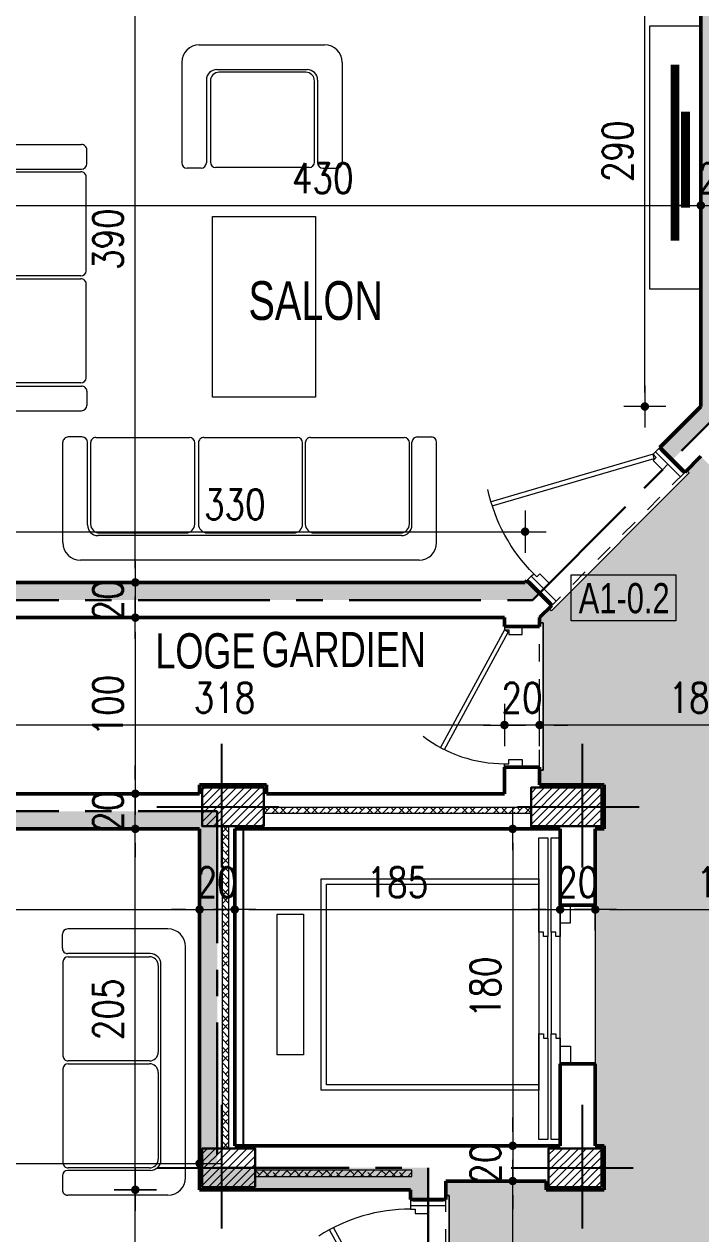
# Model space of a CAD drawing. Header units: millimetres. Extents: x 906 to 2589, y -1235 to -637.
# Drawn here: x 2459.95 to 2463.8, y -1221.96 to -1215.09 of the extents above; entities that cross this region are included whole.
import ezdxf
from ezdxf.enums import TextEntityAlignment as Align

# ---------------------------------------------------------------- set-up
doc = ezdxf.new("R2010")
doc.units = ezdxf.units.MM
for name, pattern in [('AXES', [2, 1.25, -0.25, 0.25, -0.25]), ('CONTINOUS', [0]), ('HIDDEN', [0.375, 0.25, -0.125])]:
    doc.linetypes.add(name, pattern=pattern)
doc.layers.get('DEFPOINTS').update_dxf_attribs({"color": 255, "lineweight": 13})
for name, color, linetype, lineweight in [('A-signe', 7, 'Continuous', 9), ('APPUITS', 7, 'Continuous', 18), ('ASCENSSEUR', 101, 'Continuous', 20), ('AXE LIMITE', 1, 'AXES', 30), ('DIM.', 4, 'Continuous', 25), ('DOUBLE CLOISON', 41, 'Continuous', 13), ('HALL + COULOIR -HATCH', 71, 'Continuous', 15), ('interrompu', 7, 'HIDDEN', 15), ('MENUISERIE', 7, 'Continuous', 13), ('MEUBLE', 35, 'Continuous', 15), ('MUR 0.25', 7, 'Continuous', 25), ('MUR 0.5', 7, 'Continuous', 50), ('POTEAUX ARCH', 7, 'Continuous', 30), ('POTEAUX HACHURE', 7, 'Continuous', 15), ('TEXTE', 7, 'Continuous', 20)]:
    doc.layers.add(name, color=color, linetype=linetype, lineweight=lineweight)
for name, color, linetype in [('AXE', 7, 'AXES'), ('TEINTE 2', 3, 'Continuous'), ('TEINTE 3', 150, 'Continuous'), ('TEINTE SC', 254, 'Continuous')]:
    doc.layers.add(name, color=color, linetype=linetype)
doc.styles.add('atef', font='romans.shx', dxfattribs={"width": 0.8})
doc.styles.add('STYLE4', font='swisscl.ttf')
doc.dimstyles.new('COTEXT', dxfattribs={"dimscale": 0, "dimtxt": 0.17, "dimasz": 0.08, "dimexe": 0.015, "dimexo": 0.015, "dimgap": 0.07, "dimtad": 1, "dimdec": 0, "dimlfac": 100, "dimzin": 0, "dimdsep": 46, "dimtxsty": 'atef', "dimblk": 'SIG2', "dimcen": 0.15, "dimse1": 1, "dimse2": 1, "dimclrd": 256, "dimclre": 6, "dimclrt": 2, "dimadec": 0, "dimazin": 0, "dimtfac": 0.5, "dimtdec": 0, "dimtix": 1, "dimtmove": 2, "dimatfit": 1, "dimldrblk": 'SIG2', "dimfxl": 0.18, "dimtolj": 1, "dimtzin": 0, "dimlwd": 18, "dimarcsym": 0})
pattern_1 = [(45, (1361.292602, -319.34866), (-0.0224506403, 0.0224506403), [])]

# ---------------------------------------------------------------- blocks, each defined once
blk = doc.blocks.new('SIG2')
at = {"layer": 'A-signe'}
for p, q in [((0, 1.5), (0, 0.5)), ((-1.5, 0), (-0.5, 0)), ((-0.5, 0), (0.5, 0)), ((0, 0.5), (0, -0.5)), ((0.5, 0), (1.5, 0)), ((0, -0.5), (0, -1.5))]:
    blk.add_line(p, q, dxfattribs=at)
at = {"layer": 'A-signe', "const_width": 0.3}
blk.add_lwpolyline([(-0.15, 0, 1), (0.15, 0, 1)], format="xyb", close=True, dxfattribs=at)
blk = doc.blocks.new('*D115')
at = {"layer": 'DEFPOINTS', "color": 0, "transparency": 16777216}
for p in [(2462.8331, -1219.664), (2462.7308, -1221.4641), (2462.8331, -1221.4641)]:
    blk.add_point(p, dxfattribs=at)
at = {"layer": 'DIM.', "lineweight": 18, "transparency": 16777216}
blk.add_line((2462.7308, -1219.744), (2462.7308, -1221.3841), dxfattribs=at)
at = {"layer": 'DIM.', "lineweight": 18, "transparency": 16777216, "xscale": 0.08, "yscale": 0.08, "zscale": 0.08}
for p, rotation in [((2462.7308, -1219.664), 90), ((2462.7308, -1221.4641), 270)]:
    blk.add_blockref('SIG2', p, dxfattribs=dict(at, rotation=rotation))
at = {"layer": 'DIM.', "color": 2, "transparency": 16777216, "insert": (2462.5758, -1220.5641), "char_height": 0.17, "attachment_point": 5, "rotation": 90, "style": 'atef'}
blk.add_mtext('\\A1;180', dxfattribs=at)
blk = doc.blocks.new('*D116')
at = {"layer": 'DEFPOINTS', "color": 0, "transparency": 16777216}
for p in [(2462.8331, -1221.4641), (2462.3504, -1221.6641), (2462.7308, -1221.6641)]:
    blk.add_point(p, dxfattribs=at)
at = {"layer": 'DIM.', "lineweight": 18, "transparency": 16777216}
for p, q in [((2462.7308, -1221.3841), (2462.7308, -1221.3041)), ((2462.7308, -1221.4641), (2462.7308, -1221.6641)), ((2462.7308, -1221.7441), (2462.7308, -1221.8241))]:
    blk.add_line(p, q, dxfattribs=at)
at = {"layer": 'DIM.', "lineweight": 18, "transparency": 16777216, "xscale": 0.08, "yscale": 0.08, "zscale": 0.08}
for p, rotation in [((2462.7308, -1221.4641), 270), ((2462.7308, -1221.6641), 90)]:
    blk.add_blockref('SIG2', p, dxfattribs=dict(at, rotation=rotation))
at = {"layer": 'DIM.', "color": 2, "transparency": 16777216, "insert": (2462.5758, -1221.5641), "char_height": 0.17, "attachment_point": 5, "rotation": 90, "style": 'atef'}
blk.add_mtext('\\A1;20', dxfattribs=at)
blk = doc.blocks.new('PORTE')
at = {"layer": 'MENUISERIE'}
for p, q in [((0.02, 0), (0.8619, 0.4613)), ((0.8736, 0.4392), (0.0325, -0.0217)), ((0.0325, -0.0217), (0.02, 0))]:
    blk.add_line(p, q, dxfattribs=at)
for points in [[(0, 0), (0.02, 0), (0.02, -0.025), (0.045, -0.025), (0.045, -0.1), (0, -0.1)], [(1, 0), (0.98, 0), (0.98, -0.025), (0.955, -0.025), (0.955, -0.1), (1, -0.1)]]:
    blk.add_lwpolyline(points, dxfattribs=at)
blk.add_arc((0.02, 0), 0.96, 360, 32.95665, dxfattribs=at)
blk = doc.blocks.new('PORTE 1.00')
at = {"layer": 'MENUISERIE'}
blk.add_blockref('PORTE', (0, 0), dxfattribs=at)
blk = doc.blocks.new('*D120')
at = {"layer": 'DEFPOINTS', "color": 0, "transparency": 16777216}
for p in [(2460.9504, -1221.564), (2456.2004, -1221.6434), (2460.9504, -1221.6434)]:
    blk.add_point(p, dxfattribs=at)
at = {"layer": 'DIM.', "lineweight": 18, "transparency": 16777216}
blk.add_line((2456.2804, -1221.564), (2460.8704, -1221.564), dxfattribs=at)
at = {"layer": 'DIM.', "lineweight": 18, "transparency": 16777216, "xscale": 0.08, "yscale": 0.08, "zscale": 0.08, "rotation": 180}
blk.add_blockref('SIG2', (2456.2004, -1221.564), dxfattribs=at)
at = {"layer": 'DIM.', "lineweight": 18, "transparency": 16777216, "xscale": 0.08, "yscale": 0.08, "zscale": 0.08}
blk.add_blockref('SIG2', (2460.9504, -1221.564), dxfattribs=at)
at = {"layer": 'DIM.', "color": 2, "transparency": 16777216, "insert": (2457.939, -1221.409), "char_height": 0.17, "attachment_point": 5, "style": 'atef'}
blk.add_mtext('\\A1;475', dxfattribs=at)
blk = doc.blocks.new('*D136')
at = {"layer": 'DEFPOINTS', "color": 0, "transparency": 16777216}
for p in [(2459.5004, -1217.4973), (2462.801, -1217.9756), (2462.801, -1218.264)]:
    blk.add_point(p, dxfattribs=at)
at = {"layer": 'DIM.', "lineweight": 18, "transparency": 16777216}
blk.add_line((2459.5804, -1217.9756), (2462.721, -1217.9756), dxfattribs=at)
at = {"layer": 'DIM.', "lineweight": 18, "transparency": 16777216, "xscale": 0.08, "yscale": 0.08, "zscale": 0.08, "rotation": 180}
blk.add_blockref('SIG2', (2459.5004, -1217.9756), dxfattribs=at)
at = {"layer": 'DIM.', "lineweight": 18, "transparency": 16777216, "xscale": 0.08, "yscale": 0.08, "zscale": 0.08}
blk.add_blockref('SIG2', (2462.801, -1217.9756), dxfattribs=at)
at = {"layer": 'DIM.', "color": 2, "transparency": 16777216, "insert": (2461.1507, -1217.8206), "char_height": 0.17, "attachment_point": 5, "style": 'atef'}
blk.add_mtext('\\A1;330', dxfattribs=at)
blk = doc.blocks.new('*D311')
at = {"layer": 'DEFPOINTS', "color": 0, "transparency": 16777216}
for p in [(2463.8004, -1215.8144), (2459.5004, -1215.9282), (2463.8004, -1216.1226)]:
    blk.add_point(p, dxfattribs=at)
at = {"layer": 'DIM.', "lineweight": 18, "transparency": 16777216}
blk.add_line((2459.5804, -1216.1226), (2463.7204, -1216.1226), dxfattribs=at)
at = {"layer": 'DIM.', "lineweight": 18, "transparency": 16777216, "xscale": 0.08, "yscale": 0.08, "zscale": 0.08, "rotation": 180}
blk.add_blockref('SIG2', (2459.5004, -1216.1226), dxfattribs=at)
at = {"layer": 'DIM.', "lineweight": 18, "transparency": 16777216, "xscale": 0.08, "yscale": 0.08, "zscale": 0.08}
blk.add_blockref('SIG2', (2463.8004, -1216.1226), dxfattribs=at)
at = {"layer": 'DIM.', "color": 2, "transparency": 16777216, "insert": (2461.6504, -1215.9676), "char_height": 0.17, "attachment_point": 5, "style": 'atef'}
blk.add_mtext('\\A1;430', dxfattribs=at)
blk = doc.blocks.new('*D143')
at = {"layer": 'DEFPOINTS', "color": 0, "transparency": 16777216}
for p in [(2460.5848, -1219.664), (2460.7846, -1219.664), (2461.3485, -1221.714)]:
    blk.add_point(p, dxfattribs=at)
at = {"layer": 'DIM.', "lineweight": 18, "transparency": 16777216}
blk.add_line((2460.5848, -1221.634), (2460.5848, -1219.744), dxfattribs=at)
at = {"layer": 'DIM.', "lineweight": 18, "transparency": 16777216, "xscale": 0.08, "yscale": 0.08, "zscale": 0.08}
for p, rotation in [((2460.5848, -1219.664), 90), ((2460.5848, -1221.714), 270)]:
    blk.add_blockref('SIG2', p, dxfattribs=dict(at, rotation=rotation))
at = {"layer": 'DIM.', "color": 2, "transparency": 16777216, "insert": (2460.4298, -1220.689), "char_height": 0.17, "attachment_point": 5, "rotation": 90, "style": 'atef'}
blk.add_mtext('\\A1;205', dxfattribs=at)
blk = doc.blocks.new('*D148')
at = {"layer": 'DEFPOINTS', "color": 0, "transparency": 16777216}
for p in [(2460.1219, -1219.464), (2460.5848, -1219.464), (2460.1219, -1219.664)]:
    blk.add_point(p, dxfattribs=at)
at = {"layer": 'DIM.', "lineweight": 18, "transparency": 16777216}
for p, q in [((2460.5848, -1219.384), (2460.5848, -1219.304)), ((2460.5848, -1219.664), (2460.5848, -1219.464)), ((2460.5848, -1219.744), (2460.5848, -1219.824))]:
    blk.add_line(p, q, dxfattribs=at)
at = {"layer": 'DIM.', "lineweight": 18, "transparency": 16777216, "xscale": 0.08, "yscale": 0.08, "zscale": 0.08}
for p, rotation in [((2460.5848, -1219.464), 270), ((2460.5848, -1219.664), 90)]:
    blk.add_blockref('SIG2', p, dxfattribs=dict(at, rotation=rotation))
at = {"layer": 'DIM.', "color": 2, "transparency": 16777216, "insert": (2460.4298, -1219.564), "char_height": 0.17, "attachment_point": 5, "rotation": 90, "style": 'atef'}
blk.add_mtext('\\A1;20', dxfattribs=at)
blk = doc.blocks.new('*D319')
at = {"layer": 'DEFPOINTS', "color": 0, "transparency": 16777216}
for p in [(2460.1749, -1214.364), (2460.5848, -1214.364), (2460.1219, -1218.264)]:
    blk.add_point(p, dxfattribs=at)
at = {"layer": 'DIM.', "lineweight": 18, "transparency": 16777216}
blk.add_line((2460.5848, -1218.184), (2460.5848, -1214.444), dxfattribs=at)
at = {"layer": 'DIM.', "lineweight": 18, "transparency": 16777216, "xscale": 0.08, "yscale": 0.08, "zscale": 0.08}
for p, rotation in [((2460.5848, -1214.364), 90), ((2460.5848, -1218.264), 270)]:
    blk.add_blockref('SIG2', p, dxfattribs=dict(at, rotation=rotation))
at = {"layer": 'DIM.', "color": 2, "transparency": 16777216, "insert": (2460.4298, -1216.314), "char_height": 0.17, "attachment_point": 5, "rotation": 90, "style": 'atef'}
blk.add_mtext('\\A1;390', dxfattribs=at)
blk = doc.blocks.new('*D320')
at = {"layer": 'DEFPOINTS', "color": 0, "transparency": 16777216}
for p in [(2463.482, -1214.364), (2463.8004, -1214.364), (2463.8004, -1217.2647)]:
    blk.add_point(p, dxfattribs=at)
at = {"layer": 'DIM.', "lineweight": 18, "transparency": 16777216}
blk.add_line((2463.482, -1217.1847), (2463.482, -1214.444), dxfattribs=at)
at = {"layer": 'DIM.', "lineweight": 18, "transparency": 16777216, "xscale": 0.08, "yscale": 0.08, "zscale": 0.08}
for p, rotation in [((2463.482, -1214.364), 90), ((2463.482, -1217.2647), 270)]:
    blk.add_blockref('SIG2', p, dxfattribs=dict(at, rotation=rotation))
at = {"layer": 'DIM.', "color": 2, "transparency": 16777216, "insert": (2463.327, -1215.8144), "char_height": 0.17, "attachment_point": 5, "rotation": 90, "style": 'atef'}
blk.add_mtext('\\A1;290', dxfattribs=at)
blk = doc.blocks.new('*D149')
at = {"layer": 'DEFPOINTS', "color": 0, "transparency": 16777216}
for p in [(2454.8504, -1219.6202), (2460.9504, -1219.9794), (2460.9504, -1220.122)]:
    blk.add_point(p, dxfattribs=at)
at = {"layer": 'DIM.', "lineweight": 18, "transparency": 16777216}
blk.add_line((2454.9304, -1220.122), (2460.8704, -1220.122), dxfattribs=at)
at = {"layer": 'DIM.', "lineweight": 18, "transparency": 16777216, "xscale": 0.08, "yscale": 0.08, "zscale": 0.08, "rotation": 180}
blk.add_blockref('SIG2', (2454.8504, -1220.122), dxfattribs=at)
at = {"layer": 'DIM.', "lineweight": 18, "transparency": 16777216, "xscale": 0.08, "yscale": 0.08, "zscale": 0.08}
blk.add_blockref('SIG2', (2460.9504, -1220.122), dxfattribs=at)
at = {"layer": 'DIM.', "color": 2, "transparency": 16777216, "insert": (2457.9004, -1219.967), "char_height": 0.17, "attachment_point": 5, "style": 'atef'}
blk.add_mtext('\\A1;610', dxfattribs=at)
blk = doc.blocks.new('*D150')
at = {"layer": 'DEFPOINTS', "color": 0, "transparency": 16777216}
for p in [(2461.1504, -1219.7773), (2460.9504, -1219.9794), (2461.1504, -1220.122)]:
    blk.add_point(p, dxfattribs=at)
at = {"layer": 'DIM.', "lineweight": 18, "transparency": 16777216}
for p, q in [((2460.8704, -1220.122), (2460.7904, -1220.122)), ((2460.9504, -1220.122), (2461.1504, -1220.122)), ((2461.2304, -1220.122), (2461.3104, -1220.122))]:
    blk.add_line(p, q, dxfattribs=at)
at = {"layer": 'DIM.', "lineweight": 18, "transparency": 16777216, "xscale": 0.08, "yscale": 0.08, "zscale": 0.08}
blk.add_blockref('SIG2', (2460.9504, -1220.122), dxfattribs=at)
at = {"layer": 'DIM.', "lineweight": 18, "transparency": 16777216, "xscale": 0.08, "yscale": 0.08, "zscale": 0.08, "rotation": 180}
blk.add_blockref('SIG2', (2461.1504, -1220.122), dxfattribs=at)
at = {"layer": 'DIM.', "color": 2, "transparency": 16777216, "insert": (2461.0504, -1219.967), "char_height": 0.17, "attachment_point": 5, "style": 'atef'}
blk.add_mtext('\\A1;20', dxfattribs=at)
blk = doc.blocks.new('*D151')
at = {"layer": 'DEFPOINTS', "color": 0, "transparency": 16777216}
for p in [(2463.0004, -1219.7574), (2461.1504, -1219.7773), (2463.0004, -1220.122)]:
    blk.add_point(p, dxfattribs=at)
at = {"layer": 'DIM.', "lineweight": 18, "transparency": 16777216}
blk.add_line((2461.2304, -1220.122), (2462.9204, -1220.122), dxfattribs=at)
at = {"layer": 'DIM.', "lineweight": 18, "transparency": 16777216, "xscale": 0.08, "yscale": 0.08, "zscale": 0.08, "rotation": 180}
blk.add_blockref('SIG2', (2461.1504, -1220.122), dxfattribs=at)
at = {"layer": 'DIM.', "lineweight": 18, "transparency": 16777216, "xscale": 0.08, "yscale": 0.08, "zscale": 0.08}
blk.add_blockref('SIG2', (2463.0004, -1220.122), dxfattribs=at)
at = {"layer": 'DIM.', "color": 2, "transparency": 16777216, "insert": (2462.0754, -1219.967), "char_height": 0.17, "attachment_point": 5, "style": 'atef'}
blk.add_mtext('\\A1;185', dxfattribs=at)
blk = doc.blocks.new('*D152')
at = {"layer": 'DEFPOINTS', "color": 0, "transparency": 16777216}
for p in [(2463.0004, -1219.7574), (2463.2004, -1219.8237), (2463.2004, -1220.122)]:
    blk.add_point(p, dxfattribs=at)
at = {"layer": 'DIM.', "lineweight": 18, "transparency": 16777216}
for p, q in [((2462.9204, -1220.122), (2462.8404, -1220.122)), ((2463.0004, -1220.122), (2463.2004, -1220.122)), ((2463.2804, -1220.122), (2463.3604, -1220.122))]:
    blk.add_line(p, q, dxfattribs=at)
at = {"layer": 'DIM.', "lineweight": 18, "transparency": 16777216, "xscale": 0.08, "yscale": 0.08, "zscale": 0.08}
blk.add_blockref('SIG2', (2463.0004, -1220.122), dxfattribs=at)
at = {"layer": 'DIM.', "lineweight": 18, "transparency": 16777216, "xscale": 0.08, "yscale": 0.08, "zscale": 0.08, "rotation": 180}
blk.add_blockref('SIG2', (2463.2004, -1220.122), dxfattribs=at)
at = {"layer": 'DIM.', "color": 2, "transparency": 16777216, "insert": (2463.1004, -1219.967), "char_height": 0.17, "attachment_point": 5, "style": 'atef'}
blk.add_mtext('\\A1;20', dxfattribs=at)
blk = doc.blocks.new('*D153')
at = {"layer": 'DEFPOINTS', "color": 0, "transparency": 16777216}
for p in [(2463.2004, -1219.8316), (2464.7004, -1220.114), (2464.7004, -1220.122)]:
    blk.add_point(p, dxfattribs=at)
at = {"layer": 'DIM.', "lineweight": 18, "transparency": 16777216}
blk.add_line((2463.2804, -1220.122), (2464.6204, -1220.122), dxfattribs=at)
at = {"layer": 'DIM.', "lineweight": 18, "transparency": 16777216, "xscale": 0.08, "yscale": 0.08, "zscale": 0.08, "rotation": 180}
blk.add_blockref('SIG2', (2463.2004, -1220.122), dxfattribs=at)
at = {"layer": 'DIM.', "lineweight": 18, "transparency": 16777216, "xscale": 0.08, "yscale": 0.08, "zscale": 0.08}
blk.add_blockref('SIG2', (2464.7004, -1220.122), dxfattribs=at)
at = {"layer": 'DIM.', "color": 2, "transparency": 16777216, "insert": (2463.9504, -1219.967), "char_height": 0.17, "attachment_point": 5, "style": 'atef'}
blk.add_mtext('\\A1;150', dxfattribs=at)
blk = doc.blocks.new('*D337')
at = {"layer": 'DEFPOINTS', "color": 0, "transparency": 16777216}
for p in [(2464.0004, -1216.1226), (2463.8004, -1216.513), (2464.0004, -1216.513)]:
    blk.add_point(p, dxfattribs=at)
at = {"layer": 'DIM.', "lineweight": 18, "transparency": 16777216}
for p, q in [((2463.7204, -1216.1226), (2463.6404, -1216.1226)), ((2463.8004, -1216.1226), (2464.0004, -1216.1226)), ((2464.0804, -1216.1226), (2464.1604, -1216.1226))]:
    blk.add_line(p, q, dxfattribs=at)
at = {"layer": 'DIM.', "lineweight": 18, "transparency": 16777216, "xscale": 0.08, "yscale": 0.08, "zscale": 0.08}
blk.add_blockref('SIG2', (2463.8004, -1216.1226), dxfattribs=at)
at = {"layer": 'DIM.', "lineweight": 18, "transparency": 16777216, "xscale": 0.08, "yscale": 0.08, "zscale": 0.08, "rotation": 180}
blk.add_blockref('SIG2', (2464.0004, -1216.1226), dxfattribs=at)
at = {"layer": 'DIM.', "color": 2, "transparency": 16777216, "insert": (2463.9004, -1215.9676), "char_height": 0.17, "attachment_point": 5, "style": 'atef'}
blk.add_mtext('\\A1;20', dxfattribs=at)
blk = doc.blocks.new('*D344')
at = {"layer": 'DEFPOINTS', "color": 0, "linetype": 'Continuous', "transparency": 16777216}
for p in [(2460.8408, -1218.264), (2460.5848, -1218.464), (2460.8408, -1218.464)]:
    blk.add_point(p, dxfattribs=at)
at = {"layer": 'DIM.', "linetype": 'Continuous', "lineweight": 18, "transparency": 16777216}
for p, q in [((2460.5848, -1218.184), (2460.5848, -1218.104)), ((2460.5848, -1218.264), (2460.5848, -1218.464)), ((2460.5848, -1218.544), (2460.5848, -1218.624))]:
    blk.add_line(p, q, dxfattribs=at)
at = {"layer": 'DIM.', "linetype": 'Continuous', "lineweight": 18, "transparency": 16777216, "xscale": 0.08, "yscale": 0.08, "zscale": 0.08}
for p, rotation in [((2460.5848, -1218.264), 270), ((2460.5848, -1218.464), 90)]:
    blk.add_blockref('SIG2', p, dxfattribs=dict(at, rotation=rotation))
at = {"layer": 'DIM.', "color": 2, "linetype": 'Continuous', "transparency": 16777216, "insert": (2460.4298, -1218.364), "char_height": 0.17, "attachment_point": 5, "rotation": 90, "style": 'atef'}
blk.add_mtext('\\A1;20', dxfattribs=at)
blk = doc.blocks.new('*D345')
at = {"layer": 'DEFPOINTS', "color": 0, "linetype": 'Continuous', "transparency": 16777216}
for p in [(2460.8408, -1218.464), (2460.0236, -1219.464), (2460.5848, -1219.464)]:
    blk.add_point(p, dxfattribs=at)
at = {"layer": 'DIM.', "linetype": 'Continuous', "lineweight": 18, "transparency": 16777216}
blk.add_line((2460.5848, -1218.544), (2460.5848, -1219.384), dxfattribs=at)
at = {"layer": 'DIM.', "linetype": 'Continuous', "lineweight": 18, "transparency": 16777216, "xscale": 0.08, "yscale": 0.08, "zscale": 0.08}
for p, rotation in [((2460.5848, -1218.464), 90), ((2460.5848, -1219.464), 270)]:
    blk.add_blockref('SIG2', p, dxfattribs=dict(at, rotation=rotation))
at = {"layer": 'DIM.', "color": 2, "linetype": 'Continuous', "transparency": 16777216, "insert": (2460.4298, -1218.964), "char_height": 0.17, "attachment_point": 5, "rotation": 90, "style": 'atef'}
blk.add_mtext('\\A1;100', dxfattribs=at)
blk = doc.blocks.new('*D170')
at = {"layer": 'DEFPOINTS', "color": 0, "transparency": 16777216}
for p in [(2462.5873, -1221.6641), (2462.7308, -1221.6641), (2462.7673, -1226.884)]:
    blk.add_point(p, dxfattribs=at)
at = {"layer": 'DIM.', "lineweight": 18, "transparency": 16777216}
blk.add_line((2462.7308, -1226.804), (2462.7308, -1221.7441), dxfattribs=at)
at = {"layer": 'DIM.', "lineweight": 18, "transparency": 16777216, "xscale": 0.08, "yscale": 0.08, "zscale": 0.08}
for p, rotation in [((2462.7308, -1221.6641), 90), ((2462.7308, -1226.884), 270)]:
    blk.add_blockref('SIG2', p, dxfattribs=dict(at, rotation=rotation))
at = {"layer": 'DIM.', "color": 2, "transparency": 16777216, "insert": (2462.5758, -1224.2943), "char_height": 0.17, "attachment_point": 5, "rotation": 90, "style": 'atef'}
blk.add_mtext('\\A1;522', dxfattribs=at)
blk = doc.blocks.new('P - 0.80')
at = {"layer": 'MENUISERIE'}
for points in [[(-0.6991, 0.3412), (-0.0325, -0.0217), (-0.02, 0), (-0.6875, 0.3633)], [(-0.8, 0), (-0.78, 0), (-0.78, -0.025), (-0.755, -0.025), (-0.755, -0.1), (-0.8, -0.1)], [(0, 0), (-0.02, 0), (-0.02, -0.025), (-0.045, -0.025), (-0.045, -0.1), (0, -0.1)]]:
    blk.add_lwpolyline(points, dxfattribs=at)
blk.add_arc((-0.02, 0), 0.76, 142.54543, 180, dxfattribs=at)
blk = doc.blocks.new('*D403')
at = {"layer": 'DEFPOINTS', "color": 0, "transparency": 16777216}
for p in [(2464.7004, -1218.514), (2462.8838, -1219.0738), (2462.8838, -1219.414)]:
    blk.add_point(p, dxfattribs=at)
at = {"layer": 'DIM.', "lineweight": 18, "transparency": 16777216}
blk.add_line((2464.6204, -1219.0738), (2462.9638, -1219.0738), dxfattribs=at)
at = {"layer": 'DIM.', "lineweight": 18, "transparency": 16777216, "xscale": 0.08, "yscale": 0.08, "zscale": 0.08, "rotation": 180}
blk.add_blockref('SIG2', (2462.8838, -1219.0738), dxfattribs=at)
at = {"layer": 'DIM.', "lineweight": 18, "transparency": 16777216, "xscale": 0.08, "yscale": 0.08, "zscale": 0.08}
blk.add_blockref('SIG2', (2464.7004, -1219.0738), dxfattribs=at)
at = {"layer": 'DIM.', "color": 2, "transparency": 16777216, "insert": (2463.7921, -1218.9188), "char_height": 0.17, "attachment_point": 5, "style": 'atef'}
blk.add_mtext('\\A1;182', dxfattribs=at)
blk = doc.blocks.new('*D404')
at = {"layer": 'DEFPOINTS', "color": 0, "transparency": 16777216}
for p in [(2462.6838, -1218.464), (2462.8838, -1218.4784), (2462.6838, -1219.0738)]:
    blk.add_point(p, dxfattribs=at)
at = {"layer": 'DIM.', "lineweight": 18, "transparency": 16777216}
for p, q in [((2462.6038, -1219.0738), (2462.5238, -1219.0738)), ((2462.8838, -1219.0738), (2462.6838, -1219.0738)), ((2462.9638, -1219.0738), (2463.0438, -1219.0738))]:
    blk.add_line(p, q, dxfattribs=at)
at = {"layer": 'DIM.', "lineweight": 18, "transparency": 16777216, "xscale": 0.08, "yscale": 0.08, "zscale": 0.08}
blk.add_blockref('SIG2', (2462.6838, -1219.0738), dxfattribs=at)
at = {"layer": 'DIM.', "lineweight": 18, "transparency": 16777216, "xscale": 0.08, "yscale": 0.08, "zscale": 0.08, "rotation": 180}
blk.add_blockref('SIG2', (2462.8838, -1219.0738), dxfattribs=at)
at = {"layer": 'DIM.', "color": 2, "transparency": 16777216, "insert": (2462.7838, -1218.9188), "char_height": 0.17, "attachment_point": 5, "style": 'atef'}
blk.add_mtext('\\A1;20', dxfattribs=at)
blk = doc.blocks.new('*D405')
at = {"layer": 'DEFPOINTS', "color": 0, "transparency": 16777216}
for p in [(2462.6838, -1218.464), (2459.5004, -1218.8682), (2459.5004, -1219.0738)]:
    blk.add_point(p, dxfattribs=at)
at = {"layer": 'DIM.', "lineweight": 18, "transparency": 16777216}
blk.add_line((2462.6038, -1219.0738), (2459.5804, -1219.0738), dxfattribs=at)
at = {"layer": 'DIM.', "lineweight": 18, "transparency": 16777216, "xscale": 0.08, "yscale": 0.08, "zscale": 0.08, "rotation": 180}
blk.add_blockref('SIG2', (2459.5004, -1219.0738), dxfattribs=at)
at = {"layer": 'DIM.', "lineweight": 18, "transparency": 16777216, "xscale": 0.08, "yscale": 0.08, "zscale": 0.08}
blk.add_blockref('SIG2', (2462.6838, -1219.0738), dxfattribs=at)
at = {"layer": 'DIM.', "color": 2, "transparency": 16777216, "insert": (2461.0921, -1218.9188), "char_height": 0.17, "attachment_point": 5, "style": 'atef'}
blk.add_mtext('\\A1;318', dxfattribs=at)
blk = doc.blocks.new('*D241')
at = {"layer": 'DEFPOINTS', "color": 0, "transparency": 16777216}
for p in [(2460.5848, -1221.714), (2461.1413, -1221.714), (2459.6504, -1223.384)]:
    blk.add_point(p, dxfattribs=at)
at = {"layer": 'DIM.', "lineweight": 18, "transparency": 16777216}
blk.add_line((2460.5848, -1223.304), (2460.5848, -1221.794), dxfattribs=at)
at = {"layer": 'DIM.', "lineweight": 18, "transparency": 16777216, "xscale": 0.08, "yscale": 0.08, "zscale": 0.08}
for p, rotation in [((2460.5848, -1221.714), 90), ((2460.5848, -1223.384), 270)]:
    blk.add_blockref('SIG2', p, dxfattribs=dict(at, rotation=rotation))
at = {"layer": 'DIM.', "color": 2, "transparency": 16777216, "insert": (2460.4298, -1222.549), "char_height": 0.17, "attachment_point": 5, "rotation": 90, "style": 'atef'}
blk.add_mtext('\\A1;167', dxfattribs=at)
blk = doc.blocks.new('Sofa3P')
for p, q in [((-0.9625, 0), (0.9625, 0)), ((-1.0625, -0.1), (-1.0625, -0.6699)), ((1.0625, -0.1), (1.0625, -0.6699)), ((-0.9225, -0.2), (-0.9225, -0.6699)), ((-0.9082, -0.2053), (-0.9082, -0.6667)), ((-0.8625, -0.14), (0.8625, -0.14)), ((-0.3659, -0.1553), (-0.8582, -0.1553)), ((-0.3159, -0.6667), (-0.3159, -0.2053)), ((-0.3005, -0.2053), (-0.3005, -0.6667)), ((0.2417, -0.1553), (-0.2505, -0.1553)), ((0.2917, -0.6667), (0.2917, -0.2053)), ((0.3127, -0.2053), (0.3127, -0.6667)), ((0.855, -0.1553), (0.3627, -0.1553)), ((0.905, -0.6667), (0.905, -0.2053)), ((0.9225, -0.2), (0.9225, -0.6699)), ((-0.9525, -0.6999), (-1.0325, -0.6999)), ((-0.3459, -0.6967), (-0.8782, -0.6967)), ((0.2617, -0.6967), (-0.2705, -0.6967)), ((0.875, -0.6967), (0.3427, -0.6967)), ((0.9525, -0.6999), (1.0325, -0.6999))]:
    blk.add_line(p, q)
for centre, radius, start, end in [((-0.9625, -0.1), 0.1, 90, 180), ((0.9625, -0.1), 0.1, 0, 90), ((-0.8625, -0.2), 0.06, 90, 180), ((-0.8582, -0.2053), 0.05, 90, 180), ((-0.3659, -0.2053), 0.05, 0, 90), ((-0.2505, -0.2053), 0.05, 90, 180), ((0.2417, -0.2053), 0.05, 0, 90), ((0.3627, -0.2053), 0.05, 90, 180), ((0.855, -0.2053), 0.05, 0, 90), ((0.8625, -0.2), 0.06, 0, 90), ((-1.0325, -0.6699), 0.03, 180, 270), ((-0.9525, -0.6699), 0.03, 270, 0), ((-0.8782, -0.6667), 0.03, 180, 270), ((-0.3459, -0.6667), 0.03, 270, 0), ((-0.2705, -0.6667), 0.03, 180, 270), ((0.2617, -0.6667), 0.03, 270, 0), ((0.3427, -0.6667), 0.03, 180, 270), ((0.875, -0.6667), 0.03, 270, 0), ((0.9525, -0.6699), 0.03, 180, 270), ((1.0325, -0.6699), 0.03, 270, 0)]:
    blk.add_arc(centre, radius, start, end)
blk = doc.blocks.new('Sofa1P')
for p, q in [((-0.3562, 0), (0.3562, 0)), ((-0.4562, -0.1), (-0.4562, -0.6699)), ((0.4562, -0.1), (0.4562, -0.6699)), ((-0.3162, -0.2), (-0.3162, -0.6699)), ((-0.2936, -0.2053), (-0.2936, -0.6667)), ((-0.2563, -0.14), (0.2563, -0.14)), ((0.2487, -0.1553), (-0.2436, -0.1553)), ((0.2987, -0.6667), (0.2987, -0.2053)), ((0.3162, -0.2), (0.3162, -0.6699)), ((-0.3462, -0.6999), (-0.4262, -0.6999)), ((0.2687, -0.6967), (-0.2636, -0.6967)), ((0.3462, -0.6999), (0.4262, -0.6999))]:
    blk.add_line(p, q)
for centre, radius, start, end in [((-0.3562, -0.1), 0.1, 90, 180), ((0.3562, -0.1), 0.1, 0, 90), ((-0.2563, -0.2), 0.06, 90, 180), ((-0.2436, -0.2053), 0.05, 90, 180), ((0.2487, -0.2053), 0.05, 0, 90), ((0.2563, -0.2), 0.06, 0, 90), ((-0.4262, -0.6699), 0.03, 180, 270), ((-0.3462, -0.6699), 0.03, 270, 0), ((-0.2636, -0.6667), 0.03, 180, 270), ((0.2687, -0.6667), 0.03, 270, 0), ((0.3462, -0.6699), 0.03, 180, 270), ((0.4262, -0.6699), 0.03, 270, 0)]:
    blk.add_arc(centre, radius, start, end)
blk = doc.blocks.new('Sofa2P')
for p, q in [((0.6559, 0), (-0.6559, 0)), ((-0.7559, -0.1), (-0.7559, -0.6699)), ((0.7559, -0.1), (0.7559, -0.6699)), ((-0.6159, -0.2), (-0.6159, -0.6699)), ((-0.5983, -0.6667), (-0.5983, -0.2053)), ((0.5559, -0.14), (-0.5559, -0.14)), ((-0.5484, -0.1553), (-0.0561, -0.1553)), ((-0.0061, -0.2053), (-0.0061, -0.6667)), ((-0.0061, -0.2053), (-0.0061, -0.6667)), ((0.0093, -0.6667), (0.0093, -0.2053)), ((0.0593, -0.1553), (0.5516, -0.1553)), ((0.6016, -0.2053), (0.6016, -0.6667)), ((0.6159, -0.2), (0.6159, -0.6699)), ((-0.6459, -0.6999), (-0.7259, -0.6999)), ((-0.5684, -0.6967), (-0.0361, -0.6967)), ((0.0393, -0.6967), (0.5716, -0.6967)), ((0.6459, -0.6999), (0.7259, -0.6999))]:
    blk.add_line(p, q)
for centre, radius, start, end in [((-0.6559, -0.1), 0.1, 90, 180), ((0.6559, -0.1), 0.1, 0, 90), ((-0.5559, -0.2), 0.06, 90, 180), ((-0.5484, -0.2053), 0.05, 90, 180), ((-0.0561, -0.2053), 0.05, 0, 90), ((-0.0561, -0.2053), 0.05, 0, 90), ((0.0593, -0.2053), 0.05, 90, 180), ((0.5516, -0.2053), 0.05, 0, 90), ((0.5559, -0.2), 0.06, 0, 90), ((-0.7259, -0.6699), 0.03, 180, 270), ((-0.6459, -0.6699), 0.03, 270, 0), ((-0.5684, -0.6667), 0.03, 180, 270), ((-0.0361, -0.6667), 0.03, 270, 0), ((-0.0361, -0.6667), 0.03, 270, 0), ((0.0393, -0.6667), 0.03, 180, 270), ((0.5716, -0.6667), 0.03, 270, 0), ((0.6459, -0.6699), 0.03, 180, 270), ((0.7259, -0.6699), 0.03, 270, 0)]:
    blk.add_arc(centre, radius, start, end)

msp = doc.modelspace()

# ---------------------------------------------------------------- hatches: boundary and pattern name
at = {"layer": 'DOUBLE CLOISON'}
h = msp.add_hatch(dxfattribs=at)
h.set_pattern_fill('ANSI38', color=256, scale=0.01)
h.set_pattern_definition([(45, (1356.292442, -261.02727), (-0.0224506403, 0.0224506403), []), (135, (1356.292442, -261.02727), (-0.0673519209, 0.0224506403), [0.079375, -0.047625])])
h.paths.add_polyline_path([(2461.3155, -1219.5404), (2462.8352, -1219.5404), (2462.8352, -1219.5756), (2461.3155, -1219.5756)])
h = msp.add_hatch(dxfattribs=at)
h.set_pattern_fill('ANSI38', color=256, scale=0.01, angle=-90)
h.set_pattern_definition([(315, (3419.62849, -114.756474), (0.0224506403, 0.0224506403), []), (45, (3419.62849, -114.756474), (0.0224506403, 0.0673519209), [0.079375, -0.047625])])
h.paths.add_polyline_path([(2461.1154, -1219.6494), (2461.1154, -1221.4791), (2461.0802, -1221.4791), (2461.0802, -1219.6494)])
h = msp.add_hatch(dxfattribs=at)
h.set_pattern_fill('ANSI38', color=256, scale=0.01)
h.set_pattern_definition([(45, (1356.292442, -261.07727), (-0.0224506403, 0.0224506403), []), (135, (1356.292442, -261.07727), (-0.0673519209, 0.0224506403), [0.079375, -0.047625])])
h.paths.add_polyline_path([(2461.2655, -1221.6377), (2462.1576, -1221.6377), (2462.1576, -1221.6025), (2461.2655, -1221.6025)])
at = {"layer": 'POTEAUX HACHURE'}
h = msp.add_hatch(dxfattribs=at)
h.set_pattern_fill('ANSI31', color=256, scale=0.01)
h.set_pattern_definition(pattern_1)
h.paths.add_polyline_path([(2460.9654, -1219.429), (2461.3155, -1219.429), (2461.3155, -1219.649), (2460.9654, -1219.649)])
h = msp.add_hatch(dxfattribs=at)
h.set_pattern_fill('ANSI31', color=256, scale=0.01)
h.set_pattern_definition(pattern_1)
h.paths.add_polyline_path([(2463.2354, -1219.429), (2462.8352, -1219.429), (2462.8352, -1219.649), (2463.2354, -1219.649)])
h = msp.add_hatch(dxfattribs=at)
h.set_pattern_fill('ANSI31', color=256, scale=0.01)
h.set_pattern_definition(pattern_1)
h.paths.add_polyline_path([(2460.9654, -1221.699), (2461.2655, -1221.699), (2461.2655, -1221.4791), (2460.9654, -1221.4791)])
h = msp.add_hatch(dxfattribs=at)
h.set_pattern_fill('ANSI31', color=256, scale=0.01)
h.set_pattern_definition(pattern_1)
h.paths.add_polyline_path([(2463.2354, -1221.699), (2462.9352, -1221.699), (2462.9352, -1221.4791), (2463.2354, -1221.4791)])
at = {"layer": 'TEINTE 2', "linetype": 'CONTINOUS'}
h = msp.add_hatch(color=256, dxfattribs=at)
h.dxf.hatch_style = 1
h.paths.add_polyline_path([(2459.3004, -1216.764), (2459.0551, -1216.764), (2459.0551, -1216.964), (2459.3004, -1216.964), (2459.3004, -1219.564), (2457.2504, -1219.564), (2457.2504, -1219.4669), (2457.1504, -1219.4669), (2457.1504, -1219.564), (2457.0004, -1219.564), (2457.0004, -1219.664), (2460.9504, -1219.664), (2460.9504, -1221.714), (2462.1504, -1221.714), (2462.1504, -1221.7683), (2462.2505, -1221.7683), (2462.2505, -1221.5891), (2461.0504, -1221.5891), (2461.0504, -1219.564), (2459.4004, -1219.564), (2459.4004, -1216.864), (2459.3004, -1216.864)])
at = {"layer": 'TEINTE 3', "linetype": 'CONTINOUS'}
h = msp.add_hatch(color=256, dxfattribs=at)
h.dxf.hatch_style = 1
h.paths.add_polyline_path([(2463.9004, -1212.914), (2463.8004, -1212.914), (2463.8004, -1214.014), (2463.6504, -1214.014), (2463.6504, -1214.364), (2463.8004, -1214.364), (2463.8004, -1217.2647), (2463.5677, -1217.4973), (2463.6384, -1217.568), (2463.9004, -1217.3061)])
h = msp.add_hatch(color=256, dxfattribs=at)
h.dxf.hatch_style = 1
h.paths.add_polyline_path([(2459.5004, -1215.814), (2459.5504, -1215.814), (2459.5504, -1215.564), (2459.5504, -1215.414), (2459.4504, -1215.414), (2459.4504, -1215.564), (2457.2763, -1215.564), (2457.2763, -1215.664), (2458.2004, -1215.664), (2458.2004, -1215.964), (2458.4004, -1215.964), (2458.4004, -1215.764), (2458.9204, -1215.764), (2458.9204, -1215.814), (2459.3004, -1215.814), (2459.3004, -1216.864), (2459.4004, -1216.864), (2459.4004, -1218.364), (2462.8424, -1218.364), (2462.8818, -1218.3246), (2462.8111, -1218.2539), (2462.801, -1218.264), (2459.5004, -1218.264)])
at = {"layer": 'TEINTE SC'}
h = msp.add_hatch(color=256, dxfattribs=at)
h.dxf.hatch_style = 1
h.paths.add_polyline_path([(2462.3504, -1226.684), (2462.5304, -1226.684), (2462.5304, -1226.884), (2464.3504, -1226.884), (2464.3504, -1226.0936), (2464.3304, -1226.0936), (2464.3304, -1224.986), (2464.3504, -1224.986), (2464.3504, -1223.384), (2464.5743, -1223.384), (2465.5374, -1222.6379), (2464.9127, -1221.8316), (2464.9285, -1221.8193), (2464.7004, -1221.5249), (2464.7004, -1218.514), (2464.7004, -1218.4472), (2464.6636, -1218.4104), (2464.6494, -1218.4246), (2463.8662, -1217.6414), (2463.8804, -1217.6272), (2463.8005, -1217.5474), (2463.7206, -1217.6272), (2463.7348, -1217.6414), (2462.9516, -1218.4246), (2462.9374, -1218.4104), (2462.8838, -1218.4641), (2462.8838, -1218.4927), (2462.9038, -1218.4927), (2462.9038, -1219.3303), (2462.8838, -1219.3303), (2462.8838, -1219.414), (2463.071, -1219.414), (2463.2504, -1219.414), (2463.2504, -1219.664), (2463.2004, -1219.664), (2463.2004, -1221.4641), (2463.2504, -1221.464), (2463.2504, -1221.714), (2462.9202, -1221.7141), (2462.9202, -1221.6641), (2462.3504, -1221.6641), (2462.3504, -1221.747), (2462.3704, -1221.747), (2462.3704, -1222.8546), (2462.3504, -1222.8546), (2462.3504, -1224.1678), (2462.3704, -1224.1678), (2462.3704, -1225.1054), (2462.3504, -1225.1054), (2462.3504, -1225.4119), (2462.3704, -1225.4119), (2462.3704, -1226.4473), (2462.3504, -1226.4473)])

# ---------------------------------------------------------------- linework, layer by layer
at = {"layer": 'APPUITS'}
for points in [[(2463.7206, -1217.6272), (2463.7348, -1217.6414), (2462.9516, -1218.4246), (2462.9374, -1218.4104)], [(2462.8838, -1219.3303), (2462.9038, -1219.3303), (2462.9038, -1218.4927), (2462.8838, -1218.4927)], [(2462.3504, -1222.8546), (2462.3704, -1222.8546), (2462.3704, -1221.747), (2462.3504, -1221.747)]]:
    msp.add_lwpolyline(points, dxfattribs=at)
at = {"layer": 'ASCENSSEUR'}
for p, q in [((2462.9302, -1220.8524), (2462.9302, -1220.2755)), ((2462.9502, -1220.2506), (2462.9502, -1220.8275))]:
    msp.add_line(p, q, dxfattribs=at)
for points in [[(2462.9302, -1219.7139), (2462.9302, -1220.2755), (2462.9052, -1220.2755), (2462.9052, -1220.2506), (2462.8802, -1220.2506), (2462.8802, -1219.7139)], [(2463.0002, -1219.7139), (2463.0002, -1220.2755), (2462.9752, -1220.2755), (2462.9752, -1220.2506), (2462.9502, -1220.2506), (2462.9502, -1219.7139)], [(2462.8802, -1219.9475), (2462.8802, -1221.1477), (2461.6419, -1221.1477), (2461.6419, -1219.9475)], [(2462.8802, -1219.9775), (2462.8802, -1221.1177), (2461.6719, -1221.1177), (2461.6719, -1219.9775)], [(2463.0002, -1220.0976), (2463.0002, -1220.1976), (2463.0602, -1220.1976), (2463.0602, -1220.0976)], [(2463.0002, -1220.0976), (2463.0002, -1220.1976), (2463.0602, -1220.1976), (2463.0602, -1220.0976)], [(2461.3919, -1220.9475), (2461.3919, -1220.1475), (2461.5419, -1220.1475), (2461.5419, -1220.9475)], [(2462.8802, -1221.4275), (2462.8802, -1220.8275), (2462.9052, -1220.8275), (2462.9052, -1220.8524), (2462.9302, -1220.8524), (2462.9302, -1221.4275)], [(2462.9502, -1221.4275), (2462.9502, -1220.8275), (2462.9752, -1220.8275), (2462.9752, -1220.8524), (2463.0002, -1220.8524), (2463.0002, -1221.4275)], [(2463.0002, -1220.9976), (2463.0002, -1220.8976), (2463.0602, -1220.8976), (2463.0602, -1220.9976)]]:
    msp.add_lwpolyline(points, close=True, dxfattribs=at)
at = {"layer": 'AXE'}
for p, q in [((2461.0754, -1219.1809), (2461.0754, -1219.8839)), ((2463.1255, -1219.1809), (2463.1255, -1219.8839)), ((2460.707, -1219.539), (2461.4002, -1219.539)), ((2462.7571, -1219.539), (2463.4504, -1219.539)), ((2461.0754, -1221.2309), (2461.0754, -1221.9339)), ((2463.1254, -1221.2309), (2463.1254, -1221.9339)), ((2460.707, -1221.5891), (2461.4002, -1221.5891)), ((2462.7222, -1221.5891), (2463.4154, -1221.5891))]:
    msp.add_line(p, q, dxfattribs=at)
at = {"layer": 'AXE LIMITE', "ltscale": 0.6}
for points in [[(2459.3004, -1216.764), (2459.3004, -1216.864), (2459.4004, -1216.864), (2459.4004, -1218.364), (2462.8424, -1218.364), (2463.9004, -1217.3061), (2463.9004, -1212.914)], [(2459.3004, -1216.764), (2459.3004, -1216.864), (2459.4004, -1216.864), (2459.4004, -1219.564), (2461.0504, -1219.564), (2461.0504, -1221.5891), (2462.2505, -1221.5891), (2462.2505, -1222.9347), (2461.7504, -1222.9347), (2461.7504, -1223.484), (2459.5004, -1223.484), (2459.5004, -1225.584), (2453.6004, -1225.584)]]:
    msp.add_lwpolyline(points, dxfattribs=at)
at = {"layer": 'DOUBLE CLOISON'}
for points in [[(2461.3155, -1219.5404), (2462.8352, -1219.5404), (2462.8352, -1219.5756), (2461.3155, -1219.5756)], [(2461.1154, -1219.6494), (2461.1154, -1221.4791), (2461.0802, -1221.4791), (2461.0802, -1219.6494)], [(2461.2655, -1221.6377), (2462.1576, -1221.6377), (2462.1576, -1221.6025), (2461.2655, -1221.6025)]]:
    msp.add_lwpolyline(points, close=True, dxfattribs=at)
at = {"layer": 'HALL + COULOIR -HATCH', "linetype": 'Continuous'}
msp.add_lwpolyline([(2463.8005, -1217.5474), (2463.7206, -1217.6272), (2463.7348, -1217.6414), (2462.9516, -1218.4246), (2462.9374, -1218.4104), (2462.8838, -1218.4641), (2462.8838, -1218.4927), (2462.9038, -1218.4927), (2462.9038, -1219.3303), (2462.8838, -1219.3303), (2462.8838, -1219.414), (2463.071, -1219.414), (2463.2504, -1219.414), (2463.2504, -1219.664), (2463.2004, -1219.664), (2463.2004, -1221.4641), (2463.2504, -1221.464), (2463.2504, -1221.714), (2462.9202, -1221.7141), (2462.9202, -1221.6641), (2462.9202, -1221.6641), (2462.3504, -1221.6641), (2462.3504, -1221.747), (2462.3704, -1221.747), (2462.3704, -1222.8546)], dxfattribs=at)
at = {"layer": 'interrompu', "ltscale": 0.2}
for p, q in [((2463.7091, -1217.6387), (2462.9525, -1218.3953)), ((2462.8838, -1219.314), (2462.8838, -1218.514)), ((2462.3504, -1222.8383), (2462.3504, -1221.7683))]:
    msp.add_line(p, q, dxfattribs=at)
at = {"layer": 'MENUISERIE'}
msp.add_line((2463.0004, -1220.9976), (2463.0004, -1220.0976), dxfattribs=at)
at = {"layer": 'MENUISERIE', "color": 2, "linetype": 'Continuous'}
msp.add_line((2463.2002, -1220.0976), (2463.2002, -1220.9976), dxfattribs=at)
at = {"layer": 'MENUISERIE'}
for points in [[(2463.5677, -1217.4973), (2463.543, -1217.5221), (2463.6844, -1217.6635), (2463.7091, -1217.6387), (2463.6985, -1217.6281), (2463.6915, -1217.6352), (2463.5712, -1217.515), (2463.5783, -1217.5079)], [(2462.8111, -1218.2539), (2462.8359, -1218.2292), (2462.9773, -1218.3706), (2462.9525, -1218.3953), (2462.9419, -1218.3847), (2462.949, -1218.3777), (2462.8288, -1218.2575), (2462.8217, -1218.2645)], [(2462.1504, -1221.7683), (2462.1504, -1221.8033), (2462.3504, -1221.8033), (2462.3504, -1221.7683), (2462.3354, -1221.7683), (2462.3354, -1221.7783), (2462.1654, -1221.7783), (2462.1654, -1221.7683)]]:
    msp.add_lwpolyline(points, close=True, dxfattribs=at)
at = {"layer": 'MEUBLE'}
for points in [[(2463.8004, -1215.1018), (2463.8004, -1216.5986), (2463.5101, -1216.5986), (2463.5101, -1215.1018)], [(2461.0238, -1216.1846), (2461.6087, -1216.1846), (2461.6087, -1217.2125), (2461.0238, -1217.2125)]]:
    msp.add_lwpolyline(points, close=True, dxfattribs=at)
at = {"layer": 'MEUBLE', "const_width": 0.05}
for points in [[(2463.6534, -1216.3227), (2463.6534, -1215.3227)], [(2463.7132, -1216.1356), (2463.7132, -1215.5897)]]:
    msp.add_lwpolyline(points, dxfattribs=at)
at = {"layer": 'MUR 0.25'}
msp.add_line((2461.2004, -1221.464), (2461.2003, -1219.664), dxfattribs=at)
at = {"layer": 'MUR 0.5'}
for p, q in [((2463.8004, -1214.364), (2463.8004, -1217.2647)), ((2463.8004, -1217.2647), (2463.5677, -1217.4973)), ((2463.5677, -1217.4973), (2463.7091, -1217.6387)), ((2463.7091, -1217.6387), (2463.8005, -1217.5474)), ((2459.5004, -1218.264), (2462.801, -1218.264)), ((2462.8111, -1218.2539), (2462.801, -1218.264)), ((2462.8111, -1218.2539), (2462.9525, -1218.3953)), ((2462.9525, -1218.3953), (2462.8838, -1218.4641)), ((2459.5004, -1218.464), (2462.6838, -1218.464)), ((2462.6838, -1218.464), (2462.6838, -1218.514)), ((2462.8838, -1218.514), (2462.6838, -1218.514)), ((2462.8838, -1218.4641), (2462.8838, -1218.514)), ((2462.8838, -1219.314), (2462.6838, -1219.314)), ((2462.6838, -1219.314), (2462.6838, -1219.4641)), ((2462.8838, -1219.314), (2462.8838, -1219.414)), ((2460.9504, -1219.464), (2460.9504, -1219.414)), ((2460.9504, -1219.414), (2461.3304, -1219.414)), ((2461.3304, -1219.464), (2461.3304, -1219.414)), ((2463.2504, -1219.414), (2462.8838, -1219.414)), ((2463.2504, -1219.664), (2463.2504, -1219.414)), ((2459.5504, -1219.464), (2460.9504, -1219.464)), ((2461.3304, -1219.464), (2462.6838, -1219.464)), ((2457.0004, -1219.664), (2460.9504, -1219.664)), ((2460.9504, -1221.714), (2460.9504, -1219.664)), ((2461.1504, -1221.464), (2461.1504, -1219.664)), ((2461.1504, -1219.664), (2463.0004, -1219.664)), ((2463.0004, -1220.0976), (2463.0004, -1219.664)), ((2463.2004, -1220.0976), (2463.2004, -1219.664)), ((2463.2004, -1219.664), (2463.2504, -1219.664)), ((2463.0004, -1220.0976), (2463.2004, -1220.0976)), ((2463.0004, -1220.9976), (2463.2004, -1220.9976)), ((2463.0004, -1221.4641), (2463.0004, -1220.9976)), ((2463.2004, -1221.4641), (2463.2004, -1220.9976)), ((2463.0004, -1221.4641), (2461.1504, -1221.4641)), ((2462.9202, -1221.4641), (2463.0004, -1221.4641)), ((2463.2004, -1221.4641), (2463.2504, -1221.4641)), ((2463.2504, -1221.4641), (2463.2504, -1221.714)), ((2462.3504, -1221.7683), (2462.3504, -1221.6641)), ((2462.9202, -1221.6641), (2462.3504, -1221.6641)), ((2462.9202, -1221.6641), (2462.9202, -1221.714)), ((2460.9504, -1221.714), (2462.1504, -1221.714)), ((2462.1504, -1221.7683), (2462.1504, -1221.714)), ((2462.9202, -1221.714), (2463.2504, -1221.714)), ((2462.1504, -1221.7683), (2462.3504, -1221.7683))]:
    msp.add_line(p, q, dxfattribs=at)
at = {"layer": 'POTEAUX ARCH'}
for points in [[(2460.9654, -1219.429), (2461.3155, -1219.429), (2461.3155, -1219.649), (2460.9654, -1219.649)], [(2463.2354, -1219.429), (2462.8352, -1219.429), (2462.8352, -1219.649), (2463.2354, -1219.649)], [(2460.9654, -1221.699), (2461.2655, -1221.699), (2461.2655, -1221.4791), (2460.9654, -1221.4791)], [(2463.2354, -1221.699), (2462.9352, -1221.699), (2462.9352, -1221.4791), (2463.2354, -1221.4791)]]:
    msp.add_lwpolyline(points, close=True, dxfattribs=at)
at = {"layer": 'TEXTE'}
msp.add_lwpolyline([(2463.063, -1218.2215), (2463.659, -1218.2215), (2463.659, -1218.4814), (2463.063, -1218.4814)], close=True, dxfattribs=at)

# ---------------------------------------------------------------- block references
at = {"layer": 'MENUISERIE', "xscale": -1, "rotation": 45}
msp.add_blockref('PORTE 1.00', (2463.543, -1217.5221), dxfattribs=at)
at = {"layer": 'MENUISERIE'}
for name, p, rotation in [('P - 0.80', (2462.6838, -1218.514), 90), ('PORTE 1.00', (2462.1504, -1222.8033), 90.00000000001715)]:
    msp.add_blockref(name, p, dxfattribs=dict(at, rotation=rotation))
at = {"layer": 'MEUBLE'}
msp.add_blockref('Sofa1P', (2461.3051, -1215.2105), dxfattribs=at)
for name, p, rotation in [('Sofa2P', (2459.609, -1216.5325), 89.99999999999999), ('Sofa3P', (2461.2356, -1218.1377), 180), ('Sofa2P', (2460.8703, -1220.9883), 270)]:
    msp.add_blockref(name, p, dxfattribs=dict(at, rotation=rotation))

# ---------------------------------------------------------------- texts
at = {"layer": 'TEXTE', "style": 'STYLE4'}
for s, height, p in [('SALON', 0.22, (2461.2281, -1216.7728)), ('LOGE', 0.2, (2460.6987, -1218.7528)), ('GARDIEN', 0.2, (2461.303, -1218.7449))]:
    msp.add_text(s, height=height, dxfattribs=at).set_placement(p)
msp.add_text('A1-0.2', height=0.17125, dxfattribs=at).set_placement((2463.3647, -1218.4903), align=Align.BOTTOM_CENTER)

# ---------------------------------------------------------------- dimensions: what is measured, and where the dimension line sits
at = {"layer": 'DIM.'}
for base, p1, p2, picture, middle in [((2460.5848, -1214.364), (2460.1219, -1218.264), (2460.1749, -1214.364), '*D319', (2460.4298, -1216.314)), ((2463.482, -1214.364), (2463.8004, -1217.2647), (2463.8004, -1214.364), '*D320', (2463.327, -1215.8144)), ((2460.5848, -1219.464), (2460.1219, -1219.664), (2460.1219, -1219.464), '*D148', (2460.4298, -1219.564)), ((2460.5848, -1219.664), (2461.3485, -1221.714), (2460.7846, -1219.664), '*D143', (2460.4298, -1220.689)), ((2462.7308, -1221.4641), (2462.8331, -1219.664), (2462.8331, -1221.4641), '*D115', (2462.5758, -1220.5641)), ((2462.7308, -1221.6641), (2462.8331, -1221.4641), (2462.3504, -1221.6641), '*D116', (2462.5758, -1221.5641)), ((2460.5848, -1221.714), (2459.6504, -1223.384), (2461.1413, -1221.714), '*D241', (2460.4298, -1222.549))]:
    dim = msp.add_linear_dim(base=base, p1=p1, p2=p2, angle=90, dimstyle='COTEXT', override={"dimscale": 1}, dxfattribs=at)
    dim.commit()
    dim.dimension.update_dxf_attribs({"geometry": picture, "text_midpoint": middle})
for base, p1, p2, picture, middle in [((2463.8004, -1216.1226), (2459.5004, -1215.9282), (2463.8004, -1215.8144), '*D311', (2461.6504, -1215.9676)), ((2464.0004, -1216.1226), (2463.8004, -1216.513), (2464.0004, -1216.513), '*D337', (2463.9004, -1215.9676)), ((2462.801, -1217.9756), (2459.5004, -1217.4973), (2462.801, -1218.264), '*D136', (2461.1507, -1217.8206)), ((2459.5004, -1219.0738), (2462.6838, -1218.464), (2459.5004, -1218.8682), '*D405', (2461.0921, -1218.9188)), ((2462.6838, -1219.0738), (2462.8838, -1218.4784), (2462.6838, -1218.464), '*D404', (2462.7838, -1218.9188)), ((2462.8838, -1219.0738), (2464.7004, -1218.514), (2462.8838, -1219.414), '*D403', (2463.7921, -1218.9188)), ((2460.9504, -1220.122), (2454.8504, -1219.6202), (2460.9504, -1219.9794), '*D149', (2457.9004, -1219.967)), ((2463.0004, -1220.122), (2461.1504, -1219.7773), (2463.0004, -1219.7574), '*D151', (2462.0754, -1219.967)), ((2463.2004, -1220.122), (2463.0004, -1219.7574), (2463.2004, -1219.8237), '*D152', (2463.1004, -1219.967)), ((2461.1504, -1220.122), (2460.9504, -1219.9794), (2461.1504, -1219.7773), '*D150', (2461.0504, -1219.967)), ((2464.7004, -1220.122), (2463.2004, -1219.8316), (2464.7004, -1220.114), '*D153', (2463.9504, -1219.967))]:
    dim = msp.add_linear_dim(base=base, p1=p1, p2=p2, dimstyle='COTEXT', override={"dimscale": 1}, dxfattribs=at)
    dim.commit()
    dim.dimension.update_dxf_attribs({"geometry": picture, "text_midpoint": middle})
at = {"layer": 'DIM.', "linetype": 'Continuous'}
for base, p1, p2, picture, middle in [((2460.5848, -1218.464), (2460.8408, -1218.264), (2460.8408, -1218.464), '*D344', (2460.4298, -1218.364)), ((2460.5848, -1219.464), (2460.8408, -1218.464), (2460.0236, -1219.464), '*D345', (2460.4298, -1218.964))]:
    dim = msp.add_linear_dim(base=base, p1=p1, p2=p2, angle=90, dimstyle='COTEXT', override={"dimscale": 1}, dxfattribs=at)
    dim.commit()
    dim.dimension.update_dxf_attribs({"geometry": picture, "text_midpoint": middle})
at = {"layer": 'DIM.'}
dim = msp.add_linear_dim(base=(2460.9504, -1221.564), p1=(2456.2004, -1221.6434), p2=(2460.9504, -1221.6434), dimstyle='COTEXT', override={"dimscale": 1}, dxfattribs=at)
dim.commit()
dim.dimension.update_dxf_attribs({"geometry": '*D120', "text_midpoint": (2457.939, -1221.409), "dimtype": 160})
dim = msp.add_linear_dim(base=(2462.7308, -1221.6641), p1=(2462.7673, -1226.884), p2=(2462.5873, -1221.6641), angle=90, dimstyle='COTEXT', override={"dimscale": 1}, dxfattribs=at)
dim.commit()
dim.dimension.update_dxf_attribs({"geometry": '*D170', "text_midpoint": (2462.5758, -1224.2943), "dimtype": 160})

doc.saveas('drawing.dxf')
